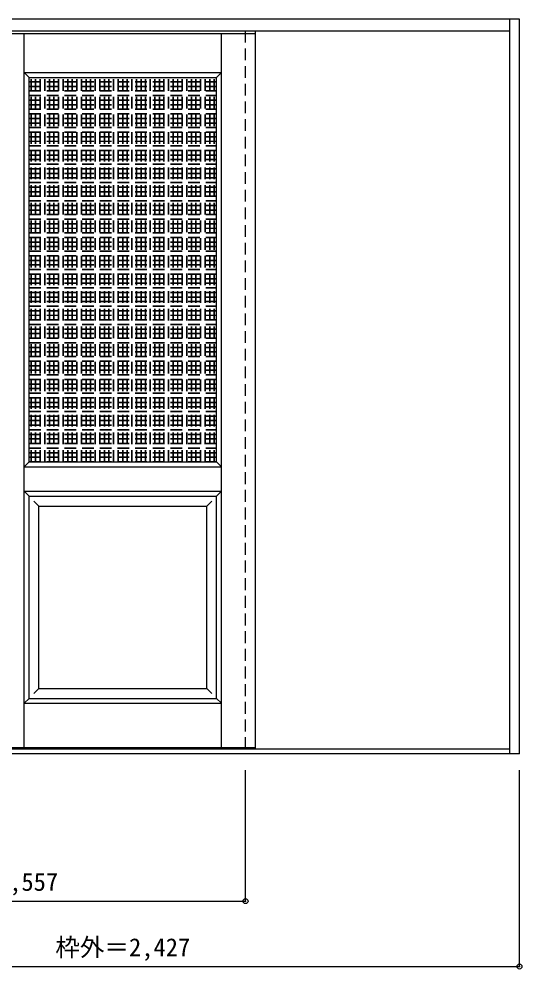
# Model space of a CAD drawing. Units: millimetres, scale not verified. Extents: x -1336 to 1640, y -1987 to 925.
# Drawn here: x 103 to 1640, y -1987 to 917 of the extents above; entities that cross this region are included whole.
import ezdxf
from ezdxf.enums import TextEntityAlignment as Align

# ---------------------------------------------------------------- set-up
doc = ezdxf.new("R2010")
doc.units = ezdxf.units.MM
doc.header["$LTSCALE"] = 30
doc.header["$PDMODE"] = 32
doc.header["$PDSIZE"] = 15
doc.linetypes.add('DASHED1', pattern=[1.8, 1.2, -0.6])
doc.layers.add('0-0', color=4, linetype='DASHED1')
doc.layers.add('0-1_寸法', color=7, linetype='Continuous')
doc.styles.add('ＭＳ ゴシック', font='')
doc.styles.get('ＭＳ ゴシック').set_extended_font_data('MS Gothic')

msp = doc.modelspace()

# ---------------------------------------------------------------- linework, layer by layer
at = {"layer": '0-0', "color": 3, "linetype": 'Continuous'}
for p, q in [((-791.88, 917.1), (1632.12, 917.1)), ((1602.12, -1329.9), (1602.12, 917.1)), ((1632.12, -1329.9), (1632.12, 917.1)), ((-761.88, 881.1), (1602.12, 881.1)), ((-761.88, 873.1), (825.12, 873.1)), ((825.12, -1309.9), (825.12, 873.1)), ((133.62, 738.1), (706.62, 738.1)), ((133.62, -436.9), (133.62, 738.1)), ((706.62, -436.9), (706.62, 738.1)), ((133.62, -436.9), (706.62, -436.9)), ((133.62, -541.9), (706.62, -541.9)), ((133.62, -1159.9), (133.62, -541.9)), ((706.62, -1159.9), (706.62, -541.9)), ((133.62, -1159.9), (706.62, -1159.9)), ((1632.12, -1329.9), (-791.88, -1329.9)), ((-761.88, -1309.9), (825.12, -1309.9)), ((1602.12, -1314.9), (-761.88, -1314.9))]:
    msp.add_line(p, q, dxfattribs=at)
at = {"layer": '0-0', "color": 7, "linetype": 'Continuous'}
for p, q in [((118.62, -1309.9), (118.62, 873.1)), ((721.62, -1309.9), (721.62, 873.1)), ((118.62, 753.1), (133.62, 738.1)), ((118.62, 753.1), (721.62, 753.1)), ((721.62, 753.1), (706.62, 738.1)), ((133.62, -436.9), (118.62, -451.9)), ((118.62, -451.9), (721.62, -451.9)), ((706.62, -436.9), (721.62, -451.9)), ((118.62, -526.9), (133.62, -541.9)), ((118.62, -526.9), (721.62, -526.9)), ((721.62, -526.9), (706.62, -541.9)), ((148.62, -556.9), (163.62, -571.9)), ((163.62, -1129.9), (163.62, -571.9)), ((163.62, -571.9), (676.62, -571.9)), ((691.62, -556.9), (676.62, -571.9)), ((676.62, -1129.9), (676.62, -571.9)), ((163.62, -1129.9), (148.62, -1144.9)), ((163.62, -1129.9), (676.62, -1129.9)), ((676.62, -1129.9), (691.62, -1144.9)), ((133.62, -1159.9), (118.62, -1174.9)), ((706.62, -1159.9), (721.62, -1174.9)), ((118.62, -1174.9), (721.62, -1174.9))]:
    msp.add_line(p, q, dxfattribs=at)
at = {"layer": '0-0'}
for p, q in [((795.12, -1314.9), (795.12, 881.1)), ((825.12, -1314.9), (825.12, 881.1)), ((139.62, -436.9), (139.62, 738.1)), ((140.62, -436.9), (140.62, 738.1)), ((153.62, -436.9), (153.62, 738.1)), ((154.62, -436.9), (154.62, 738.1)), ((167.62, -436.9), (167.62, 738.1)), ((168.62, -436.9), (168.62, 738.1)), ((181.62, -436.9), (181.62, 738.1)), ((182.62, -436.9), (182.62, 738.1)), ((195.62, -436.9), (195.62, 738.1)), ((196.62, -436.9), (196.62, 738.1)), ((209.62, -436.9), (209.62, 738.1)), ((210.62, -436.9), (210.62, 738.1)), ((223.62, -436.9), (223.62, 738.1)), ((224.62, -436.9), (224.62, 738.1)), ((237.62, -436.9), (237.62, 738.1)), ((238.62, -436.9), (238.62, 738.1)), ((251.62, -436.9), (251.62, 738.1)), ((252.62, -436.9), (252.62, 738.1)), ((265.62, -436.9), (265.62, 738.1)), ((266.62, -436.9), (266.62, 738.1)), ((279.62, -436.9), (279.62, 738.1)), ((280.62, -436.9), (280.62, 738.1)), ((293.62, -436.9), (293.62, 738.1)), ((294.62, -436.9), (294.62, 738.1)), ((307.62, -436.9), (307.62, 738.1)), ((308.62, -436.9), (308.62, 738.1)), ((321.62, -436.9), (321.62, 738.1)), ((322.62, -436.9), (322.62, 738.1)), ((335.62, -436.9), (335.62, 738.1)), ((336.62, -436.9), (336.62, 738.1)), ((349.62, -436.9), (349.62, 738.1)), ((350.62, -436.9), (350.62, 738.1)), ((363.62, -436.9), (363.62, 738.1)), ((364.62, -436.9), (364.62, 738.1)), ((377.62, -436.9), (377.62, 738.1)), ((378.62, -436.9), (378.62, 738.1)), ((391.62, -436.9), (391.62, 738.1)), ((392.62, -436.9), (392.62, 738.1)), ((405.62, -436.9), (405.62, 738.1)), ((406.62, -436.9), (406.62, 738.1)), ((419.62, -436.9), (419.62, 738.1)), ((420.62, -436.9), (420.62, 738.1)), ((433.62, -436.9), (433.62, 738.1)), ((434.62, -436.9), (434.62, 738.1)), ((447.62, -436.9), (447.62, 738.1)), ((448.62, -436.9), (448.62, 738.1)), ((461.62, -436.9), (461.62, 738.1)), ((462.62, -436.9), (462.62, 738.1)), ((475.62, -436.9), (475.62, 738.1)), ((476.62, -436.9), (476.62, 738.1)), ((489.62, -436.9), (489.62, 738.1)), ((490.62, -436.9), (490.62, 738.1)), ((503.62, -436.9), (503.62, 738.1)), ((504.62, -436.9), (504.62, 738.1)), ((517.62, -436.9), (517.62, 738.1)), ((518.62, -436.9), (518.62, 738.1)), ((531.62, -436.9), (531.62, 738.1)), ((532.62, -436.9), (532.62, 738.1)), ((545.62, -436.9), (545.62, 738.1)), ((546.62, -436.9), (546.62, 738.1)), ((559.62, -436.9), (559.62, 738.1)), ((560.62, -436.9), (560.62, 738.1)), ((573.62, -436.9), (573.62, 738.1)), ((574.62, -436.9), (574.62, 738.1)), ((587.62, -436.9), (587.62, 738.1)), ((588.62, -436.9), (588.62, 738.1)), ((601.62, -436.9), (601.62, 738.1)), ((602.62, -436.9), (602.62, 738.1)), ((615.62, -436.9), (615.62, 738.1)), ((616.62, -436.9), (616.62, 738.1)), ((629.62, -436.9), (629.62, 738.1)), ((630.62, -436.9), (630.62, 738.1)), ((643.62, -436.9), (643.62, 738.1)), ((644.62, -436.9), (644.62, 738.1)), ((657.62, -436.9), (657.62, 738.1)), ((658.62, -436.9), (658.62, 738.1)), ((671.62, -436.9), (671.62, 738.1)), ((672.62, -436.9), (672.62, 738.1)), ((685.62, -436.9), (685.62, 738.1)), ((686.62, -436.9), (686.62, 738.1)), ((699.62, -436.9), (699.62, 738.1)), ((700.62, -436.9), (700.62, 738.1)), ((133.62, 726.1), (706.62, 726.1)), ((133.62, 725.1), (706.62, 725.1)), ((133.62, 712.1), (706.62, 712.1)), ((133.62, 711.1), (706.62, 711.1)), ((133.62, 698.1), (706.62, 698.1)), ((133.62, 697.1), (706.62, 697.1)), ((133.62, 684.1), (706.62, 684.1)), ((133.62, 683.1), (706.62, 683.1)), ((133.62, 670.1), (706.62, 670.1)), ((133.62, 669.1), (706.62, 669.1)), ((133.62, 656.1), (706.62, 656.1)), ((133.62, 655.1), (706.62, 655.1)), ((133.62, 642.1), (706.62, 642.1)), ((133.62, 641.1), (706.62, 641.1)), ((133.62, 628.1), (706.62, 628.1)), ((133.62, 627.1), (706.62, 627.1)), ((133.62, 614.1), (706.62, 614.1)), ((133.62, 613.1), (706.62, 613.1)), ((133.62, 600.1), (706.62, 600.1)), ((133.62, 599.1), (706.62, 599.1)), ((133.62, 586.1), (706.62, 586.1)), ((133.62, 585.1), (706.62, 585.1)), ((133.62, 572.1), (706.62, 572.1)), ((133.62, 571.1), (706.62, 571.1)), ((133.62, 558.1), (706.62, 558.1)), ((133.62, 557.1), (706.62, 557.1)), ((133.62, 544.1), (706.62, 544.1)), ((133.62, 543.1), (706.62, 543.1)), ((133.62, 530.1), (706.62, 530.1)), ((133.62, 529.1), (706.62, 529.1)), ((133.62, 516.1), (706.62, 516.1)), ((133.62, 515.1), (706.62, 515.1)), ((133.62, 502.1), (706.62, 502.1)), ((133.62, 501.1), (706.62, 501.1)), ((133.62, 488.1), (706.62, 488.1)), ((133.62, 487.1), (706.62, 487.1)), ((133.62, 474.1), (706.62, 474.1)), ((133.62, 473.1), (706.62, 473.1)), ((133.62, 460.1), (706.62, 460.1)), ((133.62, 459.1), (706.62, 459.1)), ((133.62, 446.1), (706.62, 446.1)), ((133.62, 445.1), (706.62, 445.1)), ((133.62, 432.1), (706.62, 432.1)), ((133.62, 431.1), (706.62, 431.1)), ((133.62, 418.1), (706.62, 418.1)), ((133.62, 417.1), (706.62, 417.1)), ((133.62, 404.1), (706.62, 404.1)), ((133.62, 403.1), (706.62, 403.1)), ((133.62, 390.1), (706.62, 390.1)), ((133.62, 389.1), (706.62, 389.1)), ((133.62, 376.1), (706.62, 376.1)), ((133.62, 375.1), (706.62, 375.1)), ((133.62, 362.1), (706.62, 362.1)), ((133.62, 361.1), (706.62, 361.1)), ((133.62, 348.1), (706.62, 348.1)), ((133.62, 347.1), (706.62, 347.1)), ((133.62, 334.1), (706.62, 334.1)), ((133.62, 333.1), (706.62, 333.1)), ((133.62, 320.1), (706.62, 320.1)), ((133.62, 319.1), (706.62, 319.1)), ((133.62, 306.1), (706.62, 306.1)), ((133.62, 305.1), (706.62, 305.1)), ((133.62, 292.1), (706.62, 292.1)), ((133.62, 291.1), (706.62, 291.1)), ((133.62, 278.1), (706.62, 278.1)), ((133.62, 277.1), (706.62, 277.1)), ((133.62, 264.1), (706.62, 264.1)), ((133.62, 263.1), (706.62, 263.1)), ((133.62, 250.1), (706.62, 250.1)), ((133.62, 249.1), (706.62, 249.1)), ((133.62, 236.1), (706.62, 236.1)), ((133.62, 235.1), (706.62, 235.1)), ((133.62, 222.1), (706.62, 222.1)), ((133.62, 221.1), (706.62, 221.1)), ((133.62, 208.1), (706.62, 208.1)), ((133.62, 207.1), (706.62, 207.1)), ((133.62, 194.1), (706.62, 194.1)), ((133.62, 193.1), (706.62, 193.1)), ((133.62, 180.1), (706.62, 180.1)), ((133.62, 179.1), (706.62, 179.1)), ((133.62, 166.1), (706.62, 166.1)), ((133.62, 165.1), (706.62, 165.1)), ((133.62, 152.1), (706.62, 152.1)), ((133.62, 151.1), (706.62, 151.1)), ((133.62, 138.1), (706.62, 138.1)), ((133.62, 137.1), (706.62, 137.1)), ((133.62, 124.1), (706.62, 124.1)), ((133.62, 123.1), (706.62, 123.1)), ((133.62, 110.1), (706.62, 110.1)), ((133.62, 109.1), (706.62, 109.1)), ((133.62, 96.1), (706.62, 96.1)), ((133.62, 95.1), (706.62, 95.1)), ((133.62, 82.1), (706.62, 82.1)), ((133.62, 81.1), (706.62, 81.1)), ((133.62, 68.1), (706.62, 68.1)), ((133.62, 67.1), (706.62, 67.1)), ((133.62, 54.1), (706.62, 54.1)), ((133.62, 53.1), (706.62, 53.1)), ((133.62, 40.1), (706.62, 40.1)), ((133.62, 39.1), (706.62, 39.1)), ((133.62, 26.1), (706.62, 26.1)), ((133.62, 25.1), (706.62, 25.1)), ((133.62, 12.1), (706.62, 12.1)), ((133.62, 11.1), (706.62, 11.1)), ((133.62, -1.9), (706.62, -1.9)), ((133.62, -2.9), (706.62, -2.9)), ((133.62, -15.9), (706.62, -15.9)), ((133.62, -16.9), (706.62, -16.9)), ((133.62, -29.9), (706.62, -29.9)), ((133.62, -30.9), (706.62, -30.9)), ((133.62, -43.9), (706.62, -43.9)), ((133.62, -44.9), (706.62, -44.9)), ((133.62, -57.9), (706.62, -57.9)), ((133.62, -58.9), (706.62, -58.9)), ((133.62, -71.9), (706.62, -71.9)), ((133.62, -72.9), (706.62, -72.9)), ((133.62, -85.9), (706.62, -85.9)), ((133.62, -86.9), (706.62, -86.9)), ((133.62, -99.9), (706.62, -99.9)), ((133.62, -100.9), (706.62, -100.9)), ((133.62, -113.9), (706.62, -113.9)), ((133.62, -114.9), (706.62, -114.9)), ((133.62, -127.9), (706.62, -127.9)), ((133.62, -128.9), (706.62, -128.9)), ((133.62, -141.9), (706.62, -141.9)), ((133.62, -142.9), (706.62, -142.9)), ((133.62, -155.9), (706.62, -155.9)), ((133.62, -156.9), (706.62, -156.9)), ((133.62, -169.9), (706.62, -169.9)), ((133.62, -170.9), (706.62, -170.9)), ((133.62, -183.9), (706.62, -183.9)), ((133.62, -184.9), (706.62, -184.9)), ((133.62, -197.9), (706.62, -197.9)), ((133.62, -198.9), (706.62, -198.9)), ((133.62, -211.9), (706.62, -211.9)), ((133.62, -212.9), (706.62, -212.9)), ((133.62, -225.9), (706.62, -225.9)), ((133.62, -226.9), (706.62, -226.9)), ((133.62, -239.9), (706.62, -239.9)), ((133.62, -240.9), (706.62, -240.9)), ((133.62, -253.9), (706.62, -253.9)), ((133.62, -254.9), (706.62, -254.9)), ((133.62, -267.9), (706.62, -267.9)), ((133.62, -268.9), (706.62, -268.9)), ((133.62, -281.9), (706.62, -281.9)), ((133.62, -282.9), (706.62, -282.9)), ((133.62, -295.9), (706.62, -295.9)), ((133.62, -296.9), (706.62, -296.9)), ((133.62, -309.9), (706.62, -309.9)), ((133.62, -310.9), (706.62, -310.9)), ((133.62, -323.9), (706.62, -323.9)), ((133.62, -324.9), (706.62, -324.9)), ((133.62, -337.9), (706.62, -337.9)), ((133.62, -338.9), (706.62, -338.9)), ((133.62, -351.9), (706.62, -351.9)), ((133.62, -352.9), (706.62, -352.9)), ((133.62, -365.9), (706.62, -365.9)), ((133.62, -366.9), (706.62, -366.9)), ((133.62, -379.9), (706.62, -379.9)), ((133.62, -380.9), (706.62, -380.9)), ((133.62, -393.9), (706.62, -393.9)), ((133.62, -394.9), (706.62, -394.9)), ((133.62, -407.9), (706.62, -407.9)), ((133.62, -408.9), (706.62, -408.9)), ((133.62, -421.9), (706.62, -421.9)), ((133.62, -422.9), (706.62, -422.9)), ((133.62, -435.9), (706.62, -435.9))]:
    msp.add_line(p, q, dxfattribs=at)
at = {"layer": '0-1_寸法', "color": 4}
for p, q in [((795.12, -1779.9), (795.12, -1379.9)), ((-761.88, -1779.9), (795.12, -1779.9))]:
    msp.add_line(p, q, dxfattribs=at)
msp.add_lwpolyline([(-791.88, -1979.9), (1632.12, -1979.9), (1632.12, -1379.9)], dxfattribs=at)
at = {"layer": '0-1_寸法'}
for p in [(795.12, -1779.9), (1632.12, -1979.9)]:
    msp.add_point(p, dxfattribs=at)

# ---------------------------------------------------------------- texts
at = {"layer": '0-1_寸法', "style": 'ＭＳ ゴシック'}
for s, p in [('枠内＝1,557', (-189.63, -1764.9)), ('枠外＝2,427', (213.87, -1964.9))]:
    msp.add_text(s, height=54.99, dxfattribs=at).set_placement(p, align=Align.BOTTOM_LEFT)

doc.saveas('drawing.dxf')
